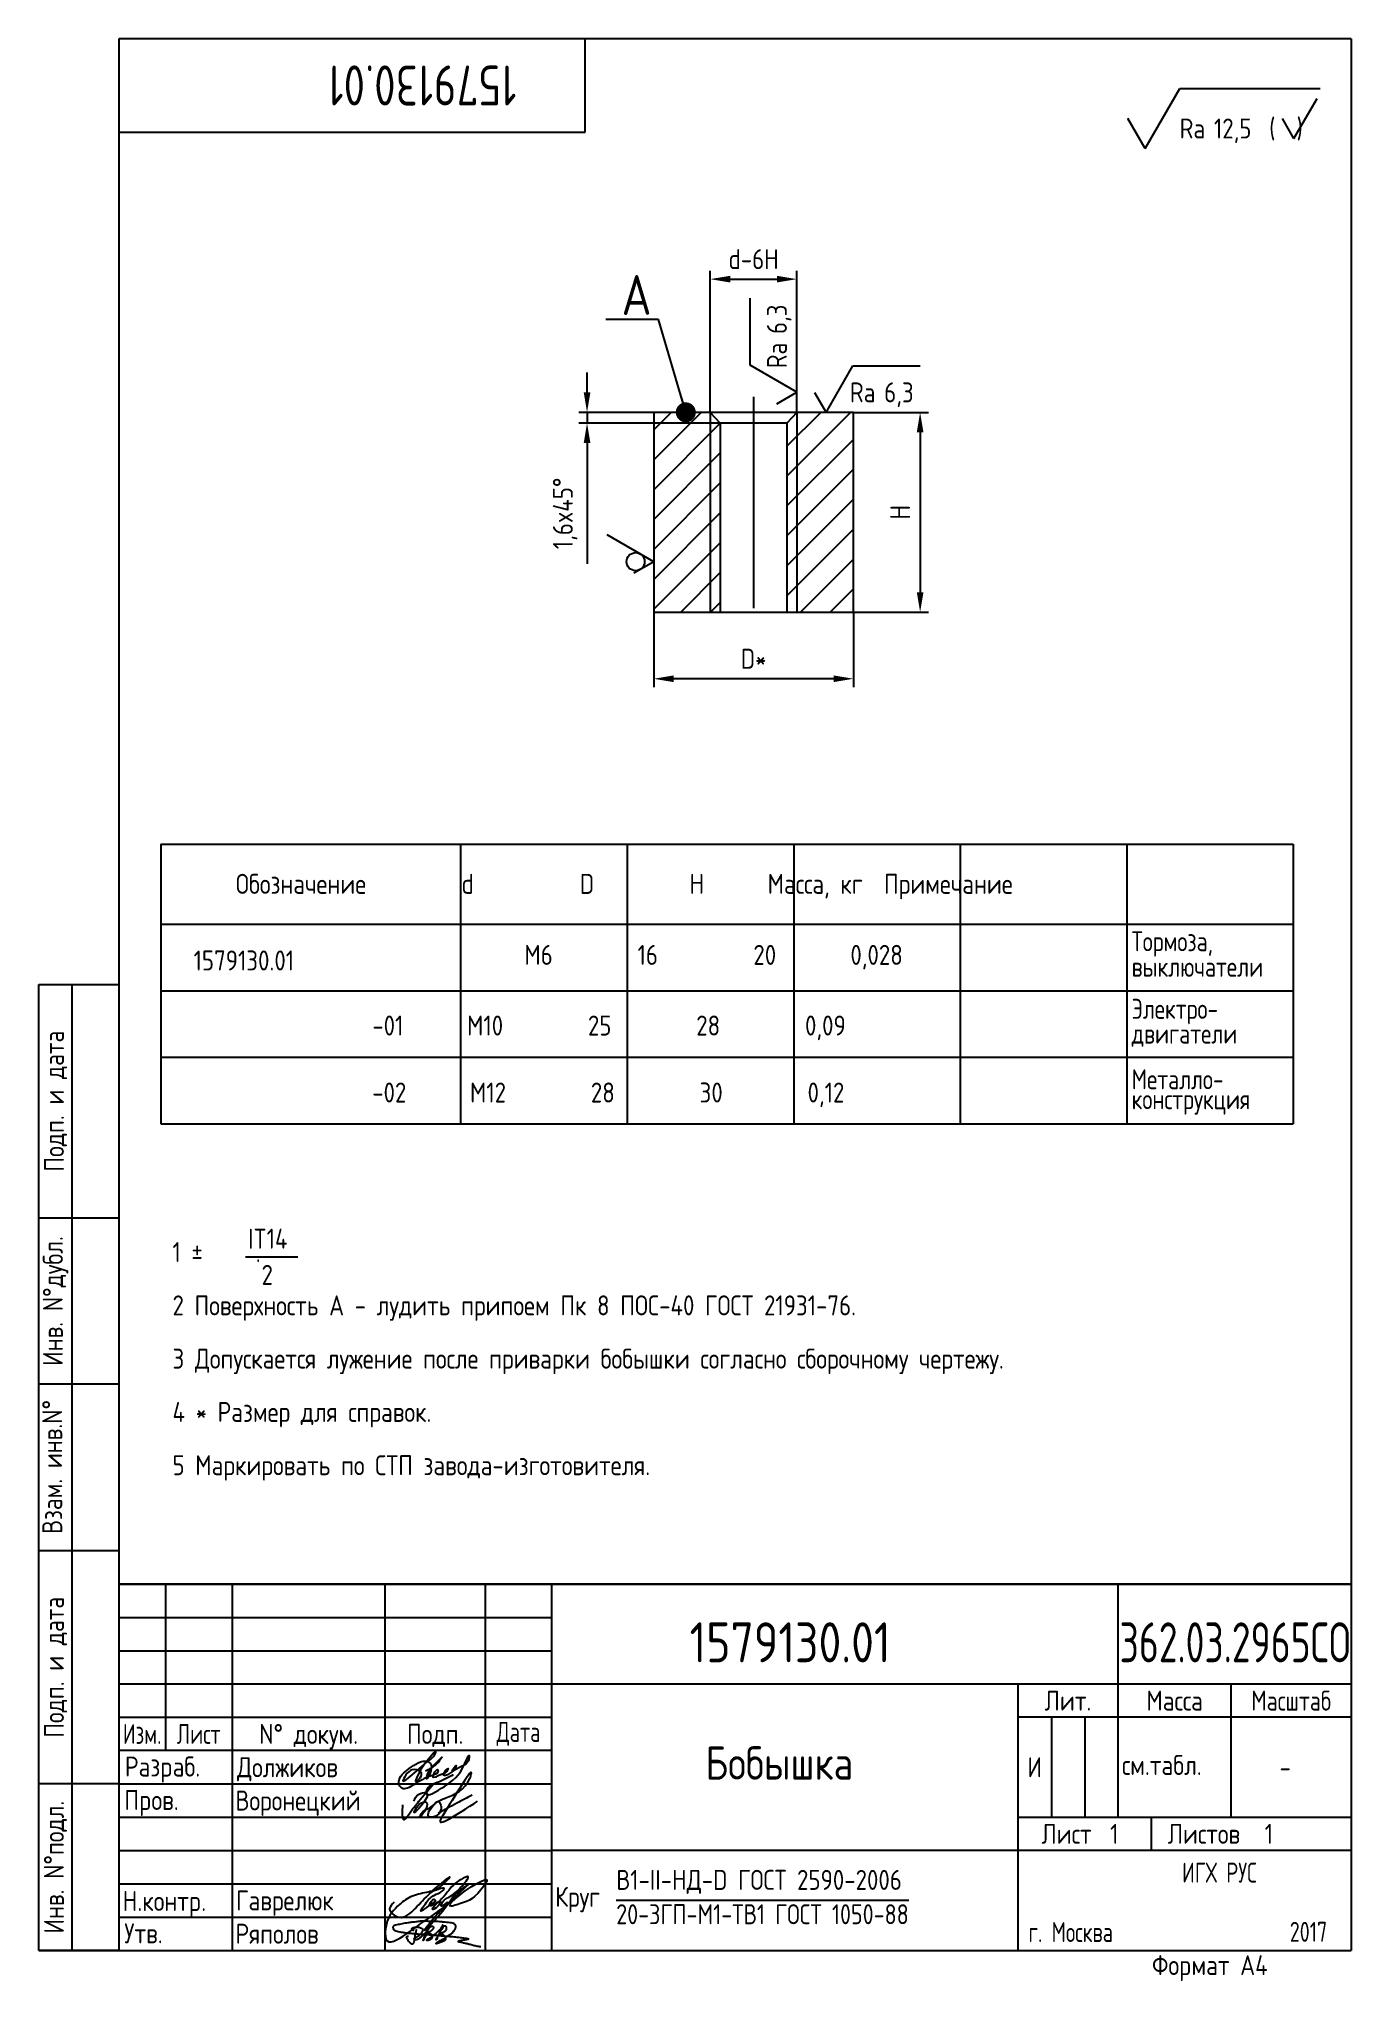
# Paper-space layout 'A4_MCad' of a CAD drawing. Header units: millimetres. Extents: x 8 to 205, y 0 to 292.
# The model-space entities are those that its viewports show. They can reach past a viewport. Long polylines and large blocks are cut down to what shows.
import ezdxf
from ezdxf.enums import TextEntityAlignment as Align

# ---------------------------------------------------------------- set-up
doc = ezdxf.new("R2010")
doc.units = ezdxf.units.MM
doc.linetypes.add('CENTER', pattern=[50.800000000000004, 31.75, -6.35, 6.35, -6.35])
for name, color, linetype in [('Bord', 1, 'Continuous'), ('Cen', 5, 'CENTER'), ('Cont', 6, 'Continuous'), ('Dim', 7, 'Continuous'), ('Hatch', 2, 'Continuous'), ('Text', 3, 'Continuous'), ('Textb', 6, 'Continuous'), ('Vporti', 7, 'Continuous')]:
    doc.layers.add(name, color=color, linetype=linetype)
doc.layers.get('Vporti').off()
doc.styles.add('Style1', font='romans.shx', dxfattribs={"width": 0.8})
doc.dimstyles.new('Lin', dxfattribs={"dimtxt": 3, "dimasz": 3, "dimexe": 1.25, "dimexo": 0, "dimgap": 1.5, "dimtad": 1, "dimdec": 1, "dimtxsty": 'Style1', "dimcen": 2.5, "dimclrt": 3, "dimadec": 0, "dimazin": 0, "dimtfac": 1, "dimtdec": 1, "dimtmove": 0, "dimatfit": 3, "dimldrblk": 'DOT', "dimfxl": 1, "dimarcsym": 0})

# ---------------------------------------------------------------- blocks, each defined once
blk = doc.blocks.new('A$C314368CF')
at = {"layer": 'Text'}
for q in [(7.180916270288719, 6.000000000000028), (1.9847638475868052, 3)]:
    blk.add_line((3.7168146551549626, 0), q, dxfattribs=at)
at = {"layer": 'Text', "style": 'Style1', "width": 0.8}
blk.add_text('(  )', height=3, dxfattribs=at).set_placement((0, 0))
blk = doc.blocks.new('sherISO_18')
at = {"layer": 'Cont'}
for p, q in [((-30.937165119613667, -16.460000000000008), (-25.741012696913856, -7.4599999999999795)), ((-25.741012696913856, -7.4599999999999795), (-4.667696534211984, -7.4599999999999795)), ((-30.937165119613667, -16.460000000000008), (-33.5352413309659, -11.960000000000008))]:
    blk.add_line(p, q, dxfattribs=at)
blk.add_blockref('A$C314368CF', (-12.30371886322655, -14.960000000000008))
at = {"layer": 'Textb', "style": 'Style1', "width": 0.8}
blk.add_text('Ra', height=3, dxfattribs=at).set_placement((-25.741012696913856, -14.960000000000008))
blk.add_attdef('12,5', (-20.59823555405677, -14.960000000000093), '', height=3, dxfattribs=at)
blk = doc.blocks.new('A$C63F45750')
at = {"layer": 'Text'}
for points, knots in [([(3.173579336206444, 2.367258654218176), (3.124374383374194, 2.3833821476085495), (3.0378846345237704, 2.411709078795129), (2.937706702435087, 2.4989559435069175), (2.8542620581335236, 2.5748491628495542), (2.7875342155048903, 2.688484170522939), (2.873696277702179, 2.77450753742381), (2.9853846192630606, 2.8399116399863735), (3.1560525125017422, 2.8873876457558114), (3.3632858908187413, 2.926549870548242), (3.5981950796786837, 2.9530327162702035), (3.8204218727166963, 2.924145598020444), (4.048840213129947, 2.8738291111718524), (4.253130573284065, 2.782414299897897), (4.446364402027795, 2.634976253197371), (4.45955715792856, 2.4180315244621644), (4.376661927979453, 2.264469263206131), (4.281414881136214, 2.1022938621672385), (4.173318647114084, 1.9425915575409145), (4.030687893776969, 1.7772024634077834), (3.894910415761548, 1.6212178434993705), (3.7455989919437958, 1.5248877453517795), (3.629135948507246, 1.42552154908531), (3.494590437415928, 1.3575108710948052), (3.3525868438393758, 1.3046880802272913), (3.240992554211809, 1.2461204815675189), (3.161990972861853, 1.2130583721223827), (3.116530314756329, 1.1477233982191621), (3.189259051248818, 1.0994626990754226), (3.266008677009851, 1.0893839075564957), (3.3999236590227238, 1.070742433659676), (3.5503674583629077, 1.0731821986933812), (3.7214887495529902, 1.1240059899104329), (3.9239292944509327, 1.192893365365478), (4.1039656475275965, 1.3383391335196504), (4.263675622104796, 1.5144139966891252), (4.438371528977353, 1.6484507853228505), (4.58748079958866, 1.811362126289894), (4.735975566384461, 1.929832659549087), (4.842429745495553, 2.038571528609995), (4.928636504852585, 2.1383762793145), (5.065076318170199, 2.287112314813024), (5.190786415721911, 2.528693136240971), (5.284842984485481, 2.6817071254282467), (5.351117504751667, 2.9618367022457033), (5.229457693482355, 2.6598012336554366), (5.197616015454944, 2.441900009008924), (5.038213060425859, 2.0921073572741014), (4.954393263339872, 1.81201690068031), (4.863861965953341, 1.5711126702941742), (4.745465331803963, 1.3075839533521405), (4.6651246305656855, 1.12012974149058), (4.461025494232466, 0.7761551358772408), (4.621957280121292, 1.1680726281137483), (4.712877351106877, 1.4479120033556419), (4.88257281323452, 1.7380875376686444), (5.005609442331919, 2.002557819839153), (5.078967787852849, 2.193887866252063), (5.185131509867487, 2.398353714937592), (5.322122425397677, 2.5774233371165813), (5.399876786648429, 2.749521045991539), (5.520486198056868, 2.8852037077403994), (5.654434015991418, 3.037373912203938), (5.845821902019195, 3.1000448879005154), (6.017703225356667, 3.0288617327702374), (6.0772293304521705, 2.87127847368326), (6.027719567047065, 2.699606067408096), (5.89984500761852, 2.512899041157362), (5.703310184542319, 2.3696978493380314), (5.5476354530391845, 2.2262013387941675), (5.396069692144595, 2.1664031291184456), (5.312344115178198, 2.124749328676385), (5.124287242365628, 2.08895290947912), (5.3499384882823025, 2.0691611557111553), (5.475853593324291, 2.002857519441631), (5.644788885404962, 1.9304076405710227), (5.7540810911732, 1.79627872215936), (5.849482441062133, 1.6722351090809764), (5.885456359192909, 1.5403814356935883), (5.889127976151, 1.3679828673408014), (5.802816696507338, 1.1998093442024), (5.626573455343257, 1.0604119842163138), (5.413251425084981, 0.9429775232578071), (5.227706700079045, 0.862199722906343), (5.020912621781063, 0.923672047207171), (5.129682603737356, 1.1020221695280867), (5.28288793266872, 1.1635546431210615), (5.44480736725776, 1.2714090898298167), (5.607463061992959, 1.3620973636367517), (5.739488231240076, 1.4599388125431807), (5.860143997780579, 1.5346320952672463), (5.9499821645277375, 1.610427987488575), (6.046971341868056, 1.685491368623233), (6.1529243714828805, 1.7730547497067348), (6.28015314575348, 1.8727068990053821), (6.462007368281926, 2.0196799324108436), (6.652325390276663, 2.187833188610465), (6.8314706232489995, 2.3715575015635357), (6.9834922605385135, 2.4941555198695684), (7.114846318782118, 2.6102169550365035), (7.202413049068065, 2.741960218833484), (7.322598717395191, 2.8439528591491587), (7.417346462280553, 2.972731653964269), (7.4776211861545505, 3.0806245520066002), (7.484795150967466, 3.2711359760361933), (7.342636991723151, 3.084849112943928), (7.279481579502142, 2.9379310442654445), (7.1843781857456985, 2.6902661339258955), (7.095549375437581, 2.4575872372918752), (6.996920291024269, 2.2204299765845406), (6.9266966393803235, 1.9811728039842122), (6.826722408405818, 1.7827778604051063), (6.7282128084974975, 1.5526466461227924), (6.6684393744560255, 1.3398967911933388), (6.604475865101525, 1.142355774631707), (6.558842780650371, 1.032621181513065), (6.391624380694975, 0.9879889128974548), (6.620770382751307, 1.3345863607741348), (6.749419019504131, 1.539835132501071), (6.927841525938017, 1.8680588479263929), (7.053580036316838, 2.084600120115445), (7.1805235452648795, 2.3180896285532806), (7.334737778238031, 2.603201348982482), (7.4663860219511875, 2.893296252285624), (7.604819227960029, 3.0670937519538883), (7.786794026322871, 3.1799152582018233), (7.9523484792618016, 3.0093290244331015), (7.9976740987267325, 2.8123425572057013), (7.993718977212248, 2.6247344318252273), (7.942143499127095, 2.4560957648303634), (7.82666208826106, 2.3282454074280237), (7.6857391748883686, 2.2177673738382806), (7.527737492424623, 2.1109838926239917), (7.373916731340805, 2.0324583071214652), (7.209738742424884, 1.994214082608036), (7.105079643430578, 1.9701396115629979), (6.885535638704421, 1.9771005627202838), (7.07007457524487, 1.9423557012963428), (7.154084682940407, 1.902586193688935), (7.272512306423088, 1.8779243968244255), (7.39262078577515, 1.836124572074141), (7.518201280396847, 1.8104027593497682), (7.623410569654226, 1.72429252201952), (7.697720858671415, 1.622951058928134), (7.784469340575143, 1.5138822850112543), (7.833063839184987, 1.3915645595495336), (7.868838967330014, 1.2597732697523234), (7.88323468812246, 1.128063040869678), (7.855260121578016, 0.9888020110988938), (7.750724560338967, 0.8789250705332383), (7.596839043318988, 0.770455206421212), (7.4042337253016814, 0.7281833981607391), (7.188569533406552, 0.6563769737756071), (6.97288995170718, 0.5537113939482415), (6.712355627169857, 0.4840282607710006), (6.56506221279212, 0.4388348573395096), (6.4215939871164665, 0.4208929592112151), (6.522750978478171, 0.5785462959183689), (6.613535961501738, 0.6426290545533779), (6.814892460800177, 0.7844600834647246), (7.058471059388307, 0.8863707897200512), (7.333861943991332, 1.0410423905505057), (7.545817635544385, 1.1600433276246906), (7.704072437824172, 1.2352484986891177), (7.844587641053775, 1.3247550273858317), (7.990896484937893, 1.431695083540664), (8.213969453215926, 1.5776303210691853), (8.476452170895882, 1.7589368259279512), (8.744388044627474, 1.946213732283638), (8.966668543614464, 2.1204131396992865), (9.09522343526837, 2.293079760964207), (9.22708811484811, 2.443425019912305), (9.295096465731556, 2.603147240083847), (9.372801952666899, 2.739403730694232), (9.41724392685188, 2.917185122135097), (9.453577692794182, 3.1301647676668454), (9.205368882014996, 3.4831250567584626), (8.674191577590168, 3.5909260984294598), (8.086585891688445, 3.631045341802718), (7.5696556572587745, 3.6621278492429328), (7.060681614548964, 3.736236135581807), (6.573151729032341, 3.7545668155306027), (6.094860627047597, 3.741097821496443), (5.669237726893202, 3.7802823999547384), (5.2842466458707555, 3.778790776836537), (4.964180864901751, 3.8135958702354027), (4.645935362519385, 3.8281209304252366), (4.311488389130883, 3.815420374454347), (3.966482867935725, 3.7883607531243504), (3.605405702241423, 3.736159275378848), (3.2212233811150126, 3.674541113962319), (2.8552241434314682, 3.658216119226832), (2.525141649815043, 3.613858667315804), (2.1822431298903844, 3.519845231142425), (1.7815649225843582, 3.5350745883976584), (1.3777516205031943, 3.3720696268283232), (0.96392601322227, 3.350726367236348), (0.5766481644460998, 3.238063041148925), (0.2454594878435009, 3.1948530962485986), (0.025506233636409803, 3.0567457644400085), (-0.026417697668797983, 2.8257922392292176), (0.022643731023873556, 2.5978334070974034), (0.2639622398510636, 2.3836450965912444), (0.5892818015049122, 2.3322938373541557), (0.999823631886955, 2.197382740281865), (1.4785293869612917, 2.147240208411053), (1.9338698429104588, 2.0519831925141094), (2.350038002379007, 2.016336487440528), (2.7227093022788678, 2.0131594162382536), (3.1146157636266376, 1.9384089998919916), (3.6767121334545214, 1.9364783466616708), (4.249604268859038, 1.8291369393802115), (4.914124962070138, 1.8660053611062832), (5.5259834665308, 1.7572746062965319), (6.134361750940515, 1.7164612197299978), (6.725510627171065, 1.7076414132076403), (7.319363195048918, 1.6242683936743196), (7.992202602652663, 1.5515220364320275), (8.635186909938323, 1.5388256507831155), (9.158872933382417, 1.4627328125095405), (9.61186407458193, 1.4247079165140715), (10.032963410660658, 1.3983611159005036), (10.413891822857964, 1.3239256775376425), (10.725446968685567, 1.2864382859947505), (11.00587374357092, 1.2400061665211868), (11.179994868844819, 1.22858198041284), (11.420772308907766, 1.1366468282184126), (11.179863405134858, 1.0639535690834512), (11.012027282120467, 1.02597441163641), (10.70813103195437, 0.980353750182855), (10.373839032575777, 0.9228894796613737), (10.097351052419857, 0.91034665448488), (9.649190192212359, 0.7458486485545487), (10.218926761316796, 0.6730500444381742), (10.542668259774157, 0.5898698642011454), (11.076411481159461, 0.4701299756806694), (11.611235710856853, 0.35342545020882576), (12.17127896486215, 0.1510919018595617), (12.64430975536087, 0.08354747831882181), (12.975369592979064, 0.03056682818584331), (13.111364273708185, 0.010317978003285985), (13.180638465932702, -3.396469310246175e-07)], [0, 0, 0, 0, 0.153866044869318, 0.2704412087003076, 0.3888670628695994, 0.5105329195386429, 0.5921562054894269, 0.7133303047651304, 0.9084197598521073, 1.1134396393215318, 1.3492538660237892, 1.6124596207145003, 1.7822190777081648, 2.0472485627500445, 2.2918793761496326, 2.4515281359980063, 2.6510806472468524, 2.806157786745, 3.017979011878854, 3.2273481614019923, 3.4623813126822975, 3.6330094699297986, 3.757660012396913, 3.920515774630538, 4.080795589063213, 4.2145286873026855, 4.29178577314199, 4.34996920758688, 4.397593677820717, 4.508220111015361, 4.594826008441999, 4.7992441531660415, 4.954391704937901, 5.128467890869572, 5.43753729601676, 5.632649389709699, 5.842485198783474, 6.094987483059051, 6.293219470405305, 6.410959247714482, 6.551192007064858, 6.687807659937887, 7.02214674024998, 7.294342018164328, 7.425356118381299, 7.5207895005926, 7.946481488359771, 8.313050767558417, 8.598329636429222, 8.833694757370465, 9.090496343694635, 9.427695062544704, 9.601191091130262, 9.88321938659746, 10.093306452974474, 10.673942971344307, 10.798775791571126, 10.974627728923807, 11.28724726351552, 11.486184482324683, 11.648652122766636, 11.848902342376665, 12.027194021277541, 12.253479523861046, 12.400589838435357, 12.537783387708645, 12.716293023271328, 12.915230258781609, 13.208551325020968, 13.438488786662539, 13.549668465747237, 13.67779010177887, 13.77126979663054, 13.930000748340548, 14.029091001139015, 14.27211179356923, 14.434835546990808, 14.547083772245514, 14.739051368086516, 14.830983478526724, 15.061240624707033, 15.268921956927107, 15.500488517300356, 15.788978662137655, 15.879567619683787, 16.024283483362446, 16.221853746677805, 16.41871418023243, 16.593101768991165, 16.783247214432883, 16.91018018553403, 17.018213243980043, 17.13526282923257, 17.278205363256646, 17.43048238388021, 17.620087104112176, 17.979625854622782, 18.19178942213086, 18.388715624650164, 18.56571806616913, 18.714854369801387, 18.857928680499878, 19.039974212787683, 19.171374972000745, 19.28303362458826, 19.40008508416437, 19.618057758920816, 19.88224477694049, 20.150781287778027, 20.377854345208778, 20.649531665902355, 20.89722950525107, 21.04254251360329, 21.400160497446063, 21.55781731105634, 21.66714521098785, 21.75278053325197, 21.926255645909745, 22.41229673809358, 22.813145063954178, 22.961411523905323, 23.171289225399338, 23.607256716047537, 23.94042808027682, 24.110007377909692, 24.2912142603506, 24.480839910834842, 24.697609167576164, 24.904077825516524, 25.034245442888167, 25.218018287002852, 25.40765078694219, 25.573472988372806, 25.787446885016003, 25.930291805522298, 26.05131598160759, 26.188460468404973, 26.285311624248155, 26.40679881608323, 26.52425034765702, 26.63046314459807, 26.793722135442394, 26.898605762448256, 27.029313460851263, 27.171011520847923, 27.31410090802245, 27.419918025481028, 27.580556726628533, 27.70936749975819, 27.829267596424224, 28.02436401706957, 28.266961196125756, 28.412420354628587, 28.705760820218654, 28.98913739683506, 29.187748047458175, 29.23376776963407, 29.332801622219414, 29.52953505174134, 29.667093996006596, 30.03992332873237, 30.332117266425655, 30.610610366073875, 30.769981551835116, 30.856778387312673, 31.109922931829246, 31.313488109208894, 31.656425334965462, 32.066330934789654, 32.29662784450467, 32.497139747973634, 32.7102762301778, 32.8914678925648, 33.01483371040802, 33.177747475280036, 33.444503422628834, 33.618008798999455, 34.4090078411672, 34.914636115278576, 35.419802347121205, 35.95397023085987, 36.4581789753069, 36.880689513308226, 37.38840336450045, 37.73835272473482, 38.034261023553036, 38.35346806822209, 38.69315357760992, 39.03763793208423, 39.391135744290196, 39.78748081008314, 40.20377326255304, 40.488977272089436, 40.784974822270726, 41.266249780254086, 41.668005355975964, 42.07006464899833, 42.49938799158817, 42.86983359554839, 43.07957287810506, 43.213438679125595, 43.55459082453773, 43.71729556567056, 44.15372412767686, 44.506336068252516, 45.01911148299921, 45.58785910165119, 45.90190953390355, 46.2703919416041, 46.70395820660023, 47.093115290917154, 47.95264748200646, 48.440139839615554, 49.079253246453185, 49.808223302091214, 50.2686535167339, 50.85105142503175, 51.60483052012988, 52.29842914745799, 52.77692503819859, 53.19069981587306, 53.66198779186654, 54.042385935174785, 54.348524127858475, 54.61684122387547, 54.853813574600345, 54.98377676028627, 55.1260955821887, 55.33332810721814, 55.61310069515443, 56.00873243483213, 56.315808713794084, 56.599819602475975, 56.879310100399856, 57.39925140766207, 57.889617148159914, 58.43250730986343, 59.06669761649172, 59.66031372685984, 59.86266756353991, 60.072769857944955, 60.072769857944955, 60.072769857944955, 60.072769857944955]), ([(2.312994346965411, 1.5335647129525114), (2.2606986990142404, 1.5237177922951837), (2.171686767006252, 1.5069560288931099), (2.0570318595555825, 1.4809043217255766), (1.9314120074915027, 1.3843237517470155), (2.0713311041658793, 1.2482711976271976), (2.1376607309215037, 1.1129374588087124), (2.264272870933514, 0.9322412129447197), (2.388963392164342, 0.7177987577493667), (2.566492088066016, 0.5441009774109946), (2.711675486888259, 0.4438880485019938), (2.8581010901002637, 0.4016169565911706), (3.020517076902198, 0.4275549970357224), (3.1380437056273287, 0.5448359323080563), (3.2092395166984473, 0.7882588282061522), (3.251368381648538, 1.0748996405645759), (3.31332912052814, 1.4001454581375112), (3.3454828718252605, 1.6670837654358963), (3.383577938447085, 1.9207770152963768), (3.467363727076129, 2.189339233301758), (3.5027522293298676, 2.432876592603297), (3.543111206585836, 2.588419851854991), (3.5558494949406168, 2.6375375033478576)], [0, 0, 0, 0, 0.15847035223158323, 0.26973129625058284, 0.36359086940998764, 0.5555142747970538, 0.6880368011989665, 0.8486059492075418, 1.2043592972496484, 1.4336316542055816, 1.5867298041490876, 1.7295486248245333, 1.8806860844238984, 2.0578742817555664, 2.1916898680702883, 2.635050499279987, 2.9281528320837795, 3.184121463425163, 3.4418630134747357, 3.6961173993488026, 4.025872946634204, 4.178055404124171, 4.178055404124171, 4.178055404124171, 4.178055404124171])]:
    blk.add_open_spline(points, degree=3, knots=knots, dxfattribs=at)
blk = doc.blocks.new('ZNAK19')
at = {"layer": 'Text', "style": 'Style1', "width": 0.8}
blk.add_attdef('1', (4.281168246338552, -0.8381374429097264), '', height=3, dxfattribs=at)
at = {"layer": 'Textb', "style": 'Style1', "width": 0.8}
blk.add_attdef('А', text='', height=6, dxfattribs=at).set_placement((4.197240559539182, 0.5418625570902975), align=Align.RIGHT)
blk = doc.blocks.new('*D2')
at = {"layer": 'Defpoints', "color": 0, "transparency": 16777216}
for p in [(1096.9453050582133, 1475.2461671079677), (1083.9453050582133, 1455.2461671079677), (1096.9453050582133, 1455.2461671079677)]:
    blk.add_point(p, dxfattribs=at)
at = {"layer": 'Dim', "color": 0, "lineweight": -2, "transparency": 16777216}
for p, q in [((1083.9453050582133, 1455.2461671079677), (1083.9453050582133, 1476.4961671079677)), ((1096.9453050582133, 1455.2461671079677), (1096.9453050582133, 1476.4961671079677)), ((1086.9453050582133, 1475.2461671079677), (1093.9453050582133, 1475.2461671079677))]:
    blk.add_line(p, q, dxfattribs=at)
at = {"layer": 'Dim', "color": 0, "transparency": 16777216}
for points in [[(1086.9453050582133, 1475.7461671079677), (1086.9453050582133, 1474.7461671079677), (1083.9453050582133, 1475.2461671079677)], [(1093.9453050582133, 1475.7461671079677), (1093.9453050582133, 1474.7461671079677), (1096.9453050582133, 1475.2461671079677)]]:
    blk.add_solid(points, dxfattribs=at)
at = {"layer": 'Dim', "color": 3, "transparency": 16777216, "insert": (1090.4453050582133, 1478.2461671079677), "char_height": 3, "attachment_point": 5, "style": 'Style1'}
blk.add_mtext('d-6H', dxfattribs=at)
blk = doc.blocks.new('_Dot')
at = {"color": 0, "linetype": 'ByBlock', "lineweight": -2}
blk.add_line((-0.5, 0), (-1, 0), dxfattribs=at)
at = {"color": 0, "linetype": 'ByBlock', "const_width": 0.5}
blk.add_lwpolyline([(-0.25, 0, 1), (0.25, 0, 1)], format="xyb", close=True, dxfattribs=at)
blk = doc.blocks.new('*D3')
at = {"layer": 'Defpoints', "color": 0, "transparency": 16777216}
for p in [(1105.4453050582133, 1455.2461671079677), (1105.4453050582133, 1425.2461671079677), (1115.4453050582133, 1425.2461671079677)]:
    blk.add_point(p, dxfattribs=at)
at = {"layer": 'Dim', "color": 0, "lineweight": -2, "transparency": 16777216}
for p, q in [((1105.4453050582133, 1455.2461671079677), (1116.6953050582133, 1455.2461671079677)), ((1115.4453050582133, 1452.2461671079677), (1115.4453050582133, 1428.2461671079677)), ((1105.4453050582133, 1425.2461671079677), (1116.6953050582133, 1425.2461671079677))]:
    blk.add_line(p, q, dxfattribs=at)
at = {"layer": 'Dim', "color": 0, "transparency": 16777216}
for points in [[(1114.9453050582133, 1452.2461671079677), (1115.9453050582133, 1452.2461671079677), (1115.4453050582133, 1455.2461671079677)], [(1114.9453050582133, 1428.2461671079677), (1115.9453050582133, 1428.2461671079677), (1115.4453050582133, 1425.2461671079677)]]:
    blk.add_solid(points, dxfattribs=at)
at = {"layer": 'Dim', "color": 3, "transparency": 16777216, "insert": (1112.445305058213, 1440.246167107968), "char_height": 3, "attachment_point": 5, "rotation": 90, "style": 'Style1'}
blk.add_mtext('H', dxfattribs=at)
blk = doc.blocks.new('*D4')
at = {"layer": 'Defpoints', "color": 0, "transparency": 16777216}
for p in [(1075.4453050582133, 1425.2461671079677), (1105.4453050582133, 1425.2461671079677), (1075.4453050582133, 1415.2461671079677)]:
    blk.add_point(p, dxfattribs=at)
at = {"layer": 'Dim', "color": 0, "lineweight": -2, "transparency": 16777216}
for p, q in [((1075.4453050582133, 1425.2461671079677), (1075.4453050582133, 1413.9961671079677)), ((1105.4453050582133, 1425.2461671079677), (1105.4453050582133, 1413.9961671079677)), ((1102.4453050582133, 1415.2461671079677), (1078.4453050582133, 1415.2461671079677))]:
    blk.add_line(p, q, dxfattribs=at)
at = {"layer": 'Dim', "color": 0, "transparency": 16777216}
for points in [[(1078.4453050582133, 1415.7461671079677), (1078.4453050582133, 1414.7461671079677), (1075.4453050582133, 1415.2461671079677)], [(1102.4453050582133, 1415.7461671079677), (1102.4453050582133, 1414.7461671079677), (1105.4453050582133, 1415.2461671079677)]]:
    blk.add_solid(points, dxfattribs=at)
at = {"layer": 'Dim', "color": 3, "transparency": 16777216, "insert": (1090.4453050582133, 1418.2461671079677), "char_height": 3, "attachment_point": 5, "style": 'Style1'}
blk.add_mtext('D*', dxfattribs=at)
blk = doc.blocks.new('sherISO_09')
at = {"layer": 'Text'}
for q in [(4.041451884322669, 7), (-1.7320508075681573, 3)]:
    blk.add_line((0, 0), q, dxfattribs=at)
blk.add_circle((0.00233952137932647, 2.7130843407321663), 1.3530000000000655, dxfattribs=at)
blk = doc.blocks.new('sherISO_03')
at = {"layer": 'Text'}
blk.add_line((4.0414499999999975, 7), (14.122218216474892, 7), dxfattribs=at)
blk.add_lwpolyline([(-1.7320500000000152, 3), (0, 0), (4.0414499999999975, 7)], dxfattribs=at)
at = {"layer": 'Text', "style": 'Style1', "width": 0.8}
blk.add_text('Ra', height=3, dxfattribs=at).set_placement((3.584307142857142, 1.5))
blk.add_attdef('6,3', (8.727084285714255, 1.4999999999999147), '', height=3, dxfattribs=at)
blk = doc.blocks.new('*D11')
at = {"layer": 'Defpoints', "color": 0, "transparency": 16777216}
for p in [(1065.4453050582135, 1455.2461671079677), (1075.4453050582133, 1455.2461671079677), (1085.4453050582133, 1453.6358060220484)]:
    blk.add_point(p, dxfattribs=at)
at = {"layer": 'Dim', "color": 0, "lineweight": -2, "transparency": 16777216}
for p, q in [((1065.4453050582135, 1458.2461671079677), (1065.4453050582135, 1461.2461671079677)), ((1075.4453050582133, 1455.2461671079677), (1064.1953050582135, 1455.2461671079677)), ((1065.4453050582135, 1455.2461671079677), (1065.4453050582135, 1453.6358060220484)), ((1085.4453050582133, 1453.6358060220484), (1064.1953050582135, 1453.6358060220484)), ((1065.4453050582135, 1450.6358060220484), (1065.4453050582135, 1432.5215203077628))]:
    blk.add_line(p, q, dxfattribs=at)
at = {"layer": 'Dim', "color": 0, "transparency": 16777216}
for points in [[(1064.9453050582135, 1458.2461671079677), (1065.9453050582135, 1458.2461671079677), (1065.4453050582135, 1455.2461671079677)], [(1064.9453050582135, 1450.6358060220484), (1065.9453050582135, 1450.6358060220484), (1065.4453050582135, 1453.6358060220484)]]:
    blk.add_solid(points, dxfattribs=at)
at = {"layer": 'Dim', "color": 3, "transparency": 16777216, "insert": (1062.159590772499, 1440.0786631649057), "char_height": 3, "attachment_point": 5, "rotation": 90, "style": 'Style1'}
blk.add_mtext('1,6x45°', dxfattribs=at)

msp = doc.modelspace()

# ---------------------------------------------------------------- hatches: boundary and pattern name
at = {"layer": 'Hatch'}
h = msp.add_hatch(dxfattribs=at)
h.set_pattern_fill('ANSI31', color=256, style=0)
h.set_pattern_definition([(45, (0, 0), (-2.245064030267288, 2.2450640302672884), [])])
h.paths.add_polyline_path([(1096.9453050582133, 1425.2461671079675), (1105.4453050582133, 1425.246167107968), (1105.4453050582133, 1455.2461671079677), (1096.9453050582133, 1455.2461671079677)])
h.paths.add_polyline_path([(1095.4453050582133, 1425.2461671079675), (1096.9453050582133, 1425.2461671079675), (1096.9453050582133, 1455.246167107968), (1095.4453050582133, 1453.7461671079677)])
h.paths.add_polyline_path([(1085.4453050582135, 1453.746167107968), (1083.9453050582133, 1455.2461671079677), (1083.9453050582133, 1425.2461671079677), (1085.4453050582133, 1425.2461671079677)])
h.paths.add_polyline_path([(1083.9453050582133, 1455.2461671079677), (1075.4453050582133, 1455.2461671079677), (1075.4453050582133, 1425.2461671079677), (1083.9453050582133, 1425.2461671079677)])

# ---------------------------------------------------------------- linework, layer by layer
at = {"layer": 'Bord'}
for p, q in [((1083.9453050582133, 1455.2461671079677), (1083.9453050582133, 1425.2461671079677)), ((1096.9453050582133, 1455.2461671079677), (1096.9453050582133, 1425.2461671079677))]:
    msp.add_line(p, q, dxfattribs=at)
at = {"layer": 'Cen'}
msp.add_line((1090.4453050582133, 1457.571212935591), (1090.4453050582133, 1424.7293124731307), dxfattribs=at)
at = {"layer": 'Cont'}
for p, q in [((1075.4453050582133, 1455.2461671079677), (1075.4453050582133, 1425.2461671079677)), ((1105.4453050582133, 1455.2461671079677), (1075.4453050582133, 1455.2461671079677)), ((1083.9453050582133, 1455.2461671079677), (1085.445305058213, 1453.6461671079678)), ((1096.9453050582133, 1455.2461671079677), (1095.4453050582133, 1453.6461671079678)), ((1105.4453050582133, 1425.2461671079677), (1105.4453050582133, 1455.2461671079677)), ((1085.4453050582133, 1453.6461671079678), (1085.445305058213, 1425.2461671079677)), ((1095.4453050582133, 1453.6461671079678), (1085.445305058213, 1453.6461671079678)), ((1095.4453050582133, 1453.6461671079678), (1095.4453050582133, 1425.2461671079677)), ((1075.4453050582133, 1425.2461671079677), (1105.4453050582133, 1425.2461671079677))]:
    msp.add_line(p, q, dxfattribs=at)

# ---------------------------------------------------------------- block references
at = {"layer": 'Dim'}
ref = msp.add_blockref('ZNAK19', (1070.9326599833532, 1469.3313596020496), dxfattribs=at)
ref.add_attrib('А', 'А', dxfattribs={"layer": 'Textb', "height": 6, "style": 'Style1', "width": 0.8000000000000002}).set_placement((1075.1299005428923, 1469.87322215914), align=Align.RIGHT)
at = {"layer": 'Dim', "rotation": 90}
msp.add_blockref('sherISO_03', (1096.9453050582133, 1458.2780088458867), dxfattribs=at).add_auto_attribs({'6,3': '6,3'})
at = {"layer": 'Dim'}
msp.add_blockref('sherISO_03', (1101.3241010055726, 1455.2461671079677), dxfattribs=at).add_auto_attribs({'6,3': '6,3'})
at = {"layer": 'Dim', "rotation": 90}
msp.add_blockref('sherISO_09', (1075.4453050582133, 1432.8242768912842), dxfattribs=at)

# ---------------------------------------------------------------- dimensions: what is measured, and where the dimension line sits
at = {"layer": 'Dim'}
for base, p1, p2, text, picture, middle in [((1096.9453050582133, 1475.2461671079677), (1083.9453050582133, 1455.2461671079677), (1096.9453050582133, 1455.2461671079677), 'd-6H', '*D2', (1090.4453050582133, 1478.2461671079677)), ((1075.4453050582133, 1415.2461671079677), (1105.4453050582133, 1425.2461671079677), (1075.4453050582133, 1425.2461671079677), 'D*', '*D4', (1090.4453050582133, 1418.2461671079677))]:
    dim = msp.add_linear_dim(base=base, p1=p1, p2=p2, text=text, dimstyle='Lin', dxfattribs=at)
    dim.commit()
    dim.dimension.update_dxf_attribs({"geometry": picture, "text_midpoint": middle})
dim = msp.add_linear_dim(base=(1065.4453050582135, 1455.2461671079677), p1=(1085.4453050582133, 1453.6358060220484), p2=(1075.4453050582133, 1455.2461671079677), angle=90, text='<>x45°', dimstyle='Lin', dxfattribs=at)
dim.commit()
dim.dimension.update_dxf_attribs({"geometry": '*D11', "text_midpoint": (1065.4453050582133, 1440.0786631649057), "dimtype": 160})
dim = msp.add_linear_dim(base=(1115.4453050582133, 1425.2461671079677), p1=(1105.4453050582133, 1455.2461671079677), p2=(1105.4453050582133, 1425.2461671079677), angle=90, text='H', dimstyle='Lin', dxfattribs=at)
dim.commit()
dim.dimension.update_dxf_attribs({"geometry": '*D3', "text_midpoint": (1112.445305058213, 1440.246167107968)})

# ---------------------------------------------------------------- leaders
at = {"layer": 'Dim', "annotation_type": 0, "has_hookline": 1, "hookline_direction": 1}
msp.add_leader([(1080.2720730475228, 1455.2461671079677), (1076.189749416791, 1469.1784053133883), (1068.277820844251, 1469.1784053133883)], dimstyle='Lin', override={"dimgap": 1.5, "dimtad": 0}, dxfattribs=at)

psp = doc.layouts.new('A4_MCad')

# ---------------------------------------------------------------- linework, layer by layer
at = {"layer": 'Bord'}
for p, q in [((20, 55), (85, 55)), ((20, 50), (85, 50)), ((20, 45), (85, 45)), ((160, 40), (160, 25)), ((165, 40), (165, 25)), ((20, 30), (85, 30)), ((20, 25), (85, 25)), ((20, 20), (85, 20)), ((20, 15), (85, 15)), ((20, 10), (85, 10))]:
    psp.add_line(p, q, dxfattribs=at)
at = {"layer": 'Cont'}
for p, q in [((204.9999999999999, 292), (20, 292)), ((20, 291.99999999999994), (20, 5)), ((90, 277.99999999999994), (90, 291.99999999999994)), ((204.99999999999977, 292), (205, 5)), ((204.99999999999977, 292), (205, 5)), ((20, 277.99999999999994), (90, 277.99999999999994)), ((26.31567521482225, 171.09089379429065), (196.31567521482225, 171.09089379429065)), ((26.31567521482225, 171.09089379429065), (26.31567521482225, 129.09089379429065)), ((71.31567521482225, 171.09089379429065), (71.31567521482225, 129.09089379429065)), ((96.31567521482225, 171.09089379429065), (96.31567521482225, 129.09089379429065)), ((121.31567521482225, 171.09089379429065), (121.31567521482225, 129.09089379429065)), ((146.31567521482225, 171.09089379429065), (146.31567521482225, 129.09089379429065)), ((171.31567521482225, 171.09089379429065), (171.31567521482225, 129.09089379429065)), ((196.31567521482225, 171.09089379429065), (196.31567521482225, 129.09089379429065)), ((26.31567521482225, 159.09089379429065), (196.31567521482225, 159.09089379429065)), ((8, 5), (8, 150)), ((8, 150), (20, 150)), ((13, 5), (13, 150)), ((26.31567521482225, 149.09089379429065), (196.31567521482225, 149.09089379429065)), ((26.31567521482225, 139.09089379429065), (196.31567521482225, 139.09089379429065)), ((26.31567521482225, 129.09089379429065), (196.31567521482225, 129.09089379429065)), ((8, 115), (20, 115)), ((20, 90), (8, 90)), ((20, 65), (8, 65)), ((205, 60), (20, 60)), ((20, 60), (205, 60)), ((20, 60), (20, 5)), ((85.00000080926998, 60), (20.000000809269977, 60)), ((85.0000005351394, 59.999999691834546), (20.000000535139407, 59.999999691834546)), ((85.00000080926998, 60), (20.000000809269977, 60)), ((27, 60), (27, 35)), ((37, 60), (37, 5)), ((60, 5), (60, 60)), ((75, 60), (75, 5)), ((85, 5), (85, 60)), ((170, 60), (170, 25)), ((85, 45), (205, 45)), ((155, 5), (155, 45)), ((187, 25), (187, 45)), ((20, 39.999999999999986), (85, 39.999999999999986)), ((205, 40), (155, 40)), ((85, 34.999999999999986), (20, 34.999999999999986)), ((20, 30), (8, 30)), ((155, 25), (205, 25)), ((175, 25), (175, 20)), ((205, 20), (85, 20)), ((8, 5), (205, 5)), ((20, 5), (8, 5))]:
    psp.add_line(p, q, dxfattribs=at)
at = {"layer": 'Text'}
psp.add_line((39.01372967198381, 109.14703575116653), (46.8705547743632, 109.14703575116653), dxfattribs=at)
for points, knots in [([(64.57109980577604, 30.596302220325548), (64.98954898417539, 31.51430944334536), (65.52792114617122, 32.69540755250041), (67.79438289877756, 35.26306821822429), (67.34558944670609, 34.096890064732314), (65.83976373949017, 33.06806259839605), (61.63523050036849, 28.957134224453853), (63.28540676708006, 31.701147543747908), (64.26563202747198, 32.38521031838823), (65.82642747668362, 31.693321008769267), (65.19058497310331, 30.88627682312959), (64.67028179889726, 30.197745027959876), (64.5065985187205, 30.46456400950391), (64.54771390777468, 30.54853857867132), (64.57109980577604, 30.596302220325548)], [0, 0, 0, 0, 4.0626167927875265, 5.226918581749939, 5.80029107494976, 6.663227249634654, 11.77443095441027, 12.938639001685052, 14.113509906217049, 15.354080625509935, 16.396132937246502, 16.918576043197085, 17.032510401728477, 17.18279431453402, 17.18279431453402, 17.18279431453402, 17.18279431453402]), ([(70.21899366947065, 31.379399637674425), (69.45855785906022, 30.960243155378393), (68.14431185211792, 30.23582338766095), (66.27040656904654, 29.650829689275152), (65.94753327823936, 27.7200687076698), (70.875755165937, 30.82246221402026), (71.20473698779307, 31.430837214097522), (72.61612812399281, 34.45768096861922), (72.58360642801044, 33.02114677214901), (71.70721317201142, 32.89624356655198), (69.51539238601616, 31.421375501217376), (70.82887304720583, 33.175757478260216), (70.29583557470316, 31.66019763281795), (67.7719706901947, 30.55232816197767), (69.66026978839822, 32.72490527700844), (69.11606027470904, 31.52301581655935), (68.38882730597854, 31.553038148771122), (66.52201121050355, 30.31111864206226), (67.86183764169294, 32.57462708424614), (67.97953141561891, 31.478912629815493), (66.07410759295053, 31.037867125884723), (64.8017239159288, 30.204824381648674), (62.65636566179309, 28.852617148256883), (61.60804869980315, 30.586637017039696), (63.112716767095634, 32.00353178550258), (64.5201833810444, 32.96739956947465), (65.79927956907639, 33.60401028894569), (66.76173864085291, 33.19073431253686), (67.1720949621443, 32.2002261989121), (65.8706302622902, 29.887587226715304), (66.56895297148375, 32.17200988101235), (67.17393562038492, 32.624087562558216), (68.82075496445003, 34.438015599042245), (67.82976341701534, 32.98534111628299), (67.10046391460631, 32.44506190488245), (66.29775187464199, 32.04909417215908), (66.05072639872265, 31.927239618153592)], [0, 0, 0, 0, 2.7037430754075826, 4.672825098458283, 5.027990463376289, 7.955933135333359, 13.43748939636023, 13.883187996730427, 14.189440725856192, 16.413959215590634, 17.478513484453853, 18.47963993569195, 18.959294383821884, 20.910841102739425, 22.003090646426703, 22.470554080338072, 23.533770678708287, 24.71074801291667, 26.016260070101833, 26.201331147901072, 27.488187165111714, 30.382064833566602, 32.2587838487675, 33.069723593310336, 35.43990244892816, 37.01078686132296, 38.612860891531774, 39.321089955454305, 39.81886509515582, 41.83144001269574, 42.78211328333291, 44.4949607107189, 45.86791421996093, 46.46724492008546, 48.29062178598974, 49.101187610726654, 49.101187610726654, 49.101187610726654, 49.101187610726654]), ([(64.30132785804153, 27.40612174639091), (64.46078151623722, 27.784863884787566), (64.77614089918585, 28.533920936302987), (67.27936138199725, 29.090813694985727), (65.47355455542096, 26.64296196871341), (63.955988136918776, 25.30916522011063), (65.00676935554391, 27.304676006746927), (67.15057984883342, 27.376827268264694), (64.68064394964703, 24.07728837483699), (65.73989805209177, 26.286649773516586), (66.90784300842, 26.184194386584988), (67.87889114604286, 27.685414878648167), (68.71921188987041, 26.30871214966985), (67.88246832981756, 24.97257299341509), (65.85037412367173, 24.9685514249631), (67.4312291088992, 27.372304418017215), (69.8382371123004, 28.04098152554791), (72.20631096266294, 29.326602248353062), (73.69943456035841, 33.75703989905494), (69.9173689385544, 27.225368909679442), (67.25240513238735, 23.08356774020723), (70.72080417206075, 25.351354289614463), (73.86340746322958, 27.40612174639091)], [0, 0, 0, 0, 1.2133532122822097, 2.399708634181657, 5.497648108631922, 5.86131724698468, 7.611627111151111, 8.43806009469808, 10.837371386860127, 11.583123078408143, 13.461300574551785, 14.534506442614802, 15.162085733611459, 17.217847827824198, 17.944716526805138, 20.12377451418775, 21.948027002621608, 26.460706627751197, 27.14471817911458, 34.52242950372036, 35.15946751781183, 41.30429220896465, 41.30429220896465, 41.30429220896465, 41.30429220896465]), ([(62.61319952879376, 26.84808659010605), (62.5702670405157, 26.397076453189406), (62.50721952391383, 25.734755906784272), (62.66199168512735, 24.193560075255064), (63.99707283117247, 26.094507068057965), (65.12796164751235, 27.522733790667576), (66.50789172482104, 29.133830325261336), (67.3139214347807, 30.07488646560455)], [0, 0, 0, 0, 1.5239473081327288, 2.2379577113621436, 3.3518362326643847, 5.856422655588249, 9.37405599909597, 9.37405599909597, 9.37405599909597, 9.37405599909597]), ([(73.04075423152199, 28.297891256414232), (72.27157209268833, 27.9070446417141), (70.55567813414605, 27.035142772154856), (68.8847970104581, 26.079647042575672), (67.96292016530197, 25.55247046714078)], [0, 0, 0, 0, 2.587978407574596, 5.773270452078776, 5.773270452078776, 5.773270452078776, 5.773270452078776]), ([(61.352169110399586, 12.218832766881064), (61.015728118322286, 11.909801301264013), (60.13531543875302, 11.101115002263256), (62.524441764865585, 9.240881097774094), (65.65677400062208, 12.49874263138744), (67.15120177264208, 14.11492022534631), (70.03953765316547, 16.331965339363617), (68.13977707368849, 14.253539495871335), (66.72900371504258, 13.730890315086853), (64.03264951692057, 13.347145614439722), (61.72946806178649, 11.685126419744789), (59.99668750265177, 9.641988345611068), (59.84939418791426, 5.123125240563185), (66.00545688603688, 9.495783564582494), (69.75739898607128, 12.099863929138117), (73.03980976754467, 14.804329002558784), (75.71353150562142, 15.933068982276536), (73.39010436177207, 12.599153764121057), (72.1001402783497, 12.28692385866002), (68.78854207508654, 11.223346514131693), (71.05568743260335, 13.657619458399891), (73.12574405290017, 15.373075373674745), (70.4344362390744, 13.566612312233396), (69.33020346309166, 11.466888199026023), (64.54714628668467, 6.339979672728906), (67.14920074934724, 9.822134578728136), (70.26504819697328, 13.044236068741649), (68.13160904576287, 11.240537892647245), (68.68409321549028, 12.569247134814448), (69.84558916431551, 13.098398762011039), (71.02873402657222, 13.953890453589814), (73.28918218843505, 16.8019951695554), (69.66676790090588, 14.692930541292025), (69.3701177017121, 13.386632545695972), (66.32694358620445, 10.787296815299259), (67.94480638629082, 11.478638658476406), (68.54732219827288, 12.703943585309279), (67.48874782063476, 11.922774242788776), (66.18727304793033, 11.394309273987098), (67.2427559224288, 13.042095290110002), (67.59882456250105, 12.324077664555153), (66.52769981812705, 11.865526574224198), (64.7234709479315, 10.109779174073172), (66.2140229058053, 12.348499963536193), (67.12791819992258, 13.306672413867481), (68.28501824981035, 13.625563369734294), (69.23955547257776, 14.658124203167361), (67.99100624987729, 14.176044378481473), (66.9512991866111, 13.774601015519806)], [0, 0, 0, 0, 1.1799403069676713, 3.087716514492237, 5.863102713609591, 12.338328236355979, 12.854095549150802, 14.088578398038157, 16.834551487520883, 19.302558337035975, 21.570562050932995, 25.21001755707078, 27.650955705782508, 31.348291113865063, 40.12986293063755, 44.5627483161906, 45.22391718249613, 46.979401377721466, 51.214654917410485, 52.099288159568516, 55.323111179068654, 56.22780092376535, 58.47186525306812, 60.028125618629716, 65.75291094457577, 68.46622297407497, 71.03852493957527, 71.93492184044176, 72.78022870334307, 73.49580745412047, 76.0281515244532, 77.9993463705804, 80.11892024225028, 83.19540005674097, 85.33444818474001, 86.27087762155944, 87.0604657368611, 88.11021248392986, 88.80331362429247, 89.98988926982571, 90.19756736829234, 90.7069742228329, 92.88458742118124, 94.19917027690087, 96.05574201954546, 97.37578284296039, 97.75389890944793, 99.63632507342982, 99.63632507342982, 99.63632507342982, 99.63632507342982])]:
    psp.add_open_spline(points, degree=3, knots=knots, dxfattribs=at)

# ---------------------------------------------------------------- block references
at = {"layer": 'Cont'}
psp.add_blockref('A$C63F45750', (61.16803323175668, 5.573081339260966), dxfattribs=at)
at = {"layer": 'Dim'}
psp.add_blockref('sherISO_18', (204.99999999999977, 292), dxfattribs=at).add_auto_attribs({'12,5': '12,5'})

# ---------------------------------------------------------------- texts
at = {"layer": 'Cont', "style": 'Style1', "width": 0.8}
psp.add_text('Бобышка', height=5, dxfattribs=at).set_placement((108.05641849578024, 30.633471085276142))
at = {"layer": 'Text', "style": 'Style1'}
for s, width, p in [('Обозначение         d          D         H      Масса, кг  Примечание', 0.8, (37.58301951563067, 163.6275276517281)), ('Тормоза,', 0.75, (172.0500769872591, 155.00820175352135)), ('1579130.01', 0.8, (31.230824036838612, 152.12672623571132)), ('М6        16         20       0,028', 0.8, (80.87619493345983, 152.96687251974436)), ('выключатели', 0.75, (172.0500769872591, 151.1804612795538)), ('Электро-', 0.75, (172.0500769872591, 144.86162413696047)), ('-01      М10        25        28        0,09', 0.8, (58.05602517365628, 142.35729836509745)), ('двигатели', 0.75, (172.0500769872591, 141.146053120278)), ('Металло-', 0.75, (172.0500769872591, 134.29056430356945)), ('-02      М12        28        30        0,12', 0.8, (58.043794496762985, 132.3008099720248)), ('конструкция', 0.75, (172.0500769872591, 131.29232721161782)), ('1 %%P     .', 0.8, (28.06525148543892, 108.34198844924197)), ('IT14', 0.8, (39.41664341692285, 110.35460670405337)), ('2', 0.8, (41.43121450030753, 104.92053776683758)), ('2 Поверхность А - лудить припоем Пк 8 ПОС-40 ГОСТ 21931-76. ', 0.8, (28.06525148543892, 100.34198844924197)), ('3 Допускается лужение после приварки бобышки согласно сборочному чертежу.', 0.8, (28.06525148543892, 92.34198844924197)), ('4 * Размер для справок.', 0.8, (28.06525148543892, 84.34198844924197)), ('5 Маркировать по СТП завода-изготовителя.', 0.8, (28.06525148543892, 76.34198844924197)), ('Разpаб.', 0.8, (20.91971765870153, 31.101855832076232)), ('Должиков', 0.8000000000000002, (37.75536629655062, 30.999999936534294)), ('см.табл.', 0.8000000000000002, (170.58491429214723, 31.331833989674124)), ('-', 0.8000000000000002, (194.25239911345489, 30.999999936534323)), ('Пpов.', 0.8, (20.835938510797405, 26.07763561014267)), ('Воронецкий', 0.8, (37.51802018148851, 25.99999993653431)), ('1', 0.8000000000000002, (168.82407401695627, 20.999999936534323)), ('1', 0.8000000000000002, (192.02857171326605, 20.999999936534323)), ('В1-II-НД-D ГОСТ 2590-2006', 0.8, (94.68177743232013, 14.086629712151762)), ('Н.контp.', 0.8, (20.579170848310923, 10.921236633909949)), ('Гаврелюк', 0.8000000000000002, (37.611364694390886, 10.999999936534302)), ('Круг', 0.8, (85.51118149983768, 11.548589869473858)), ('%%O20-3ГП-М1-ТВ1 ГОСТ 1050-88', 0.77, (94.68002490475783, 8.929376989286652)), ('Утв.', 0.8, (20.835938510797405, 6.064490181786326)), ('Ряполов', 0.8000000000000002, (37.51642710180158, 5.9999999365343015)), ('г. Москва', 0.7, (156.56471037238157, 6.252224118072817)), ('Фоpмат А4', 0.8, (175.10848470088877, 1.2870372467283797))]:
    psp.add_text(s, height=3, dxfattribs=dict(at, width=width)).set_placement(p)
at = {"layer": 'Text', "style": 'Style1', "width": 0.8}
for s, p in [('Подп. и дата', (10.5, 132.5)), ('Инв. N%%dдубл.', (10.5, 102.5)), ('Взам. инв.N%%d ', (9.998218334536972, 78.3795773123125)), ('Подп. и дата', (10.499999999999972, 47.5)), ('Инв. N%%dподл.', (10.499999999999972, 17.5))]:
    psp.add_text(s, height=3, rotation=90, dxfattribs=at).set_placement(p, align=Align.MIDDLE)
at = {"layer": 'Text', "style": 'Style1'}
for s, width, p in [('Лит.', 0.8, (162.5, 42.5)), ('Масса', 0.8, (178.5, 42.5)), ('Масштаб', 0.75, (196, 42.5)), ('Изм.', 0.7, (23.5, 37.499999999999986)), ('Лист', 0.7, (32, 37.499999999999986)), ('N%%d докум.', 0.8, (48.5, 37.5)), ('Подп.', 0.8, (67.5, 37.5)), ('Лист', 0.8, (162.27183976005585, 22.5)), ('Листов', 0.8, (182.89895634318418, 22.5))]:
    psp.add_text(s, height=3, dxfattribs=dict(at, width=width)).set_placement(p, align=Align.MIDDLE_CENTER)
for s, width, p in [('Дата', 0.7, (80, 37.5)), ('И', 0.8, (157.5, 32.5)), ('ИГХ РУС', 0.7, (185.23924914816035, 16.6853251491451))]:
    psp.add_text(s, height=3, dxfattribs=dict(at, width=width)).set_placement(p, align=Align.MIDDLE)
at = {"layer": 'Text', "style": 'Style1', "width": 0.7}
psp.add_attdef('2017', (195.78636071091205, 6.287629389880927), '', height=3, dxfattribs=at)
at = {"layer": 'Textb', "style": 'Style1', "width": 0.75}
psp.add_text('1579130.01', height=6, rotation=180, dxfattribs=at).set_placement((79.70104919472237, 288.008212098331))
at = {"layer": 'Textb', "style": 'Style1', "width": 0.8000000000000002}
psp.add_text('1579130.01', height=6, dxfattribs=at).set_placement((105.68571428571431, 48.25000000000003))
at = {"layer": 'Textb', "style": 'Style1', "width": 0.5013166272897186}
psp.add_text('362.03.2965СО', height=6, dxfattribs=at).set_placement((170.23875055664053, 48.25000000000003), (204.9012145006725, 48.25000000000003), align=Align.FIT)

# ---------------------------------------------------------------- viewports
at = {"layer": 'Vporti'}
psp.add_viewport(center=(114.2772677895091, 226.5480889286801), size=(119.67241203629555, 83.67655300058061), view_center_point=(1089.4274341135208, 1445.8715148471638), view_height=83.6765545204563, dxfattribs=at)

doc.saveas('drawing.dxf')
